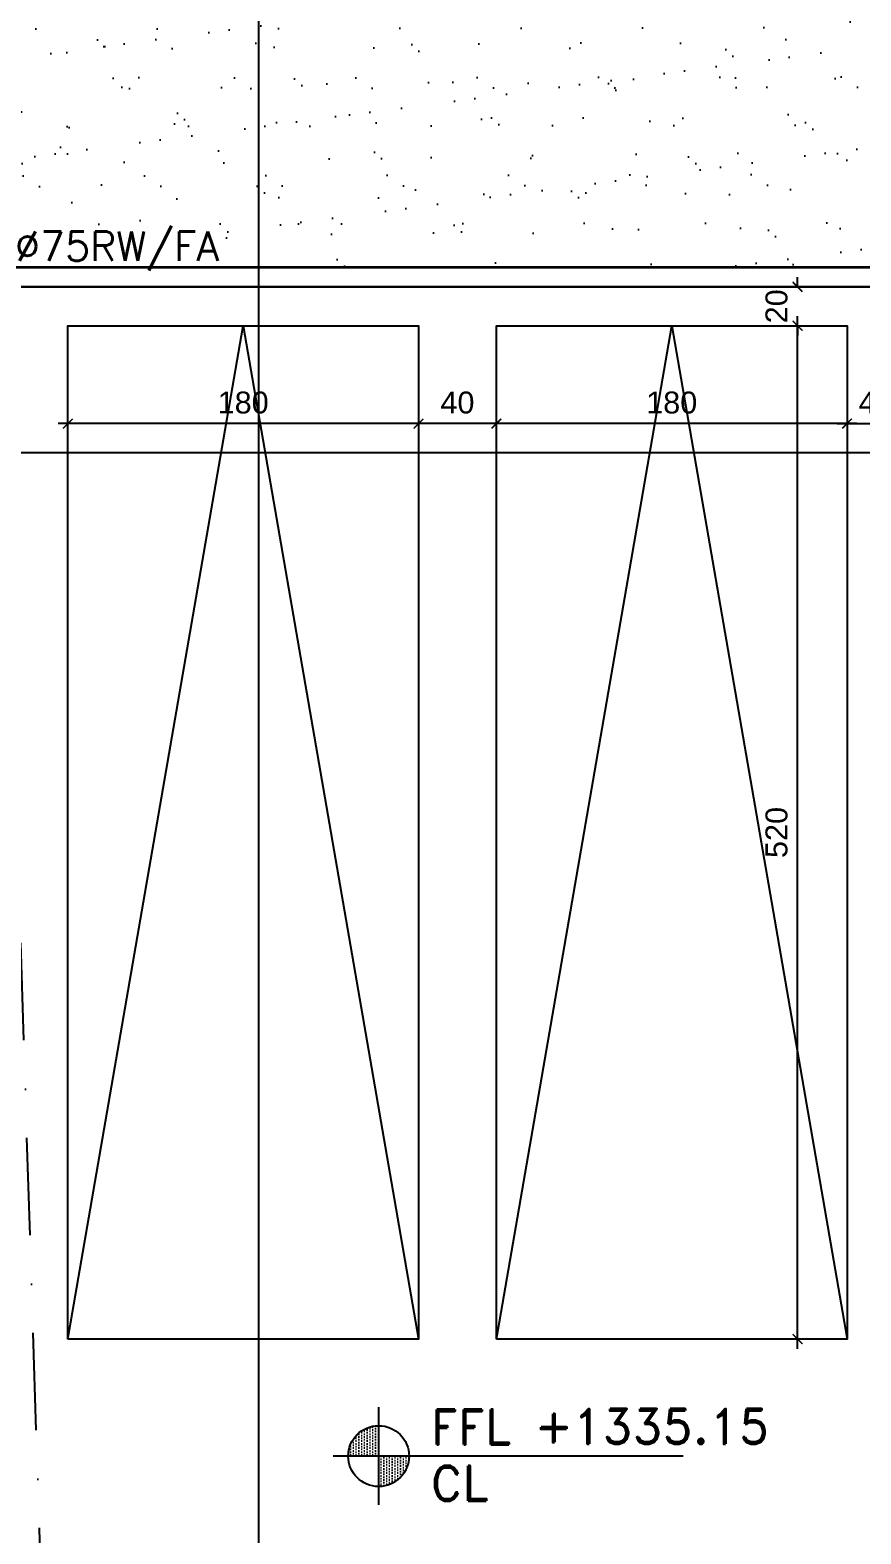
# Model space of a CAD drawing. Header units: centimetres. Extents: x 96271 to 179142, y 9855 to 112216.
# Drawn here: x 140540 to 140966, y 71600 to 72372 of the extents above; entities that cross this region are included whole.
import ezdxf
from ezdxf import colors
from ezdxf.entities.mleader import LeaderData, LeaderLine
from ezdxf.math import Vec2, Vec3

# ---------------------------------------------------------------- set-up
doc = ezdxf.new("R2010")
doc.units = ezdxf.units.CM
doc.header["$LTSCALE"] = 100
doc.header["$MEASUREMENT"] = 0
doc.header["$PDSIZE"] = 0.2
doc.linetypes.add('DASHDOT', pattern=[1, 0.5, -0.25, 0, -0.25])
doc.layers.get('0').update_dxf_attribs({"linetype": 'CONTINUOUS'})
doc.layers.get('DEFPOINTS').update_dxf_attribs({"linetype": 'CONTINUOUS'})
for name, color, linetype in [('A-Dim', 2, 'CONTINUOUS'), ('A-Setback', 3, 'DASHDOT'), ('A-Wall-Prht', 2, 'CONTINUOUS'), ('M-DR-RW', 30, 'CONTINUOUS'), ('M-DR-TXT', 80, 'CONTINUOUS'), ('plan-elevation level', 7, 'CONTINUOUS'), ('PLANTS', 75, 'CONTINUOUS')]:
    doc.layers.add(name, color=color, linetype=linetype)
doc.layers.add('A-Sect-Iden', color=191, linetype='CONTINUOUS', lineweight=25)
doc.styles.add('ROMAND', font='romand.shx', dxfattribs={"height": 10})
doc.styles.add('ROMANS', font='romans.shx')
doc.styles.get("Standard").update_dxf_attribs({"font": 'arial.ttf'})
doc.dimstyles.new('1-50', dxfattribs={"dimtxt": 11.25, "dimasz": 5, "dimexe": 5, "dimexo": 5, "dimgap": 5, "dimtad": 1, "dimdec": 1, "dimrnd": 0.5, "dimzin": 12, "dimdsep": 46, "dimtxsty": 'Standard', "dimblk": 'ARCHTICK', "dimcen": 0.09, "dimdle": 5, "dimadec": 0, "dimazin": 3, "dimtfac": 1, "dimtdec": 1, "dimtix": 1, "dimtofl": 0, "dimtmove": 1, "dimatfit": 3, "dimfxl": 5, "dimtolj": 1, "dimtzin": 0, "dimarcsym": 0})
pattern_1 = [(90, (894916.29, -703049.082), (14.2875, 7.14375), [0, -14.2875])]

# ---------------------------------------------------------------- blocks, each defined once
blk = doc.blocks.new('_ArchTick')
at = {"color": 0, "linetype": 'ByBlock', "const_width": 0.15}
blk.add_lwpolyline([(-0.5, -0.5), (0.5, 0.5)], dxfattribs=at)
blk = doc.blocks.new('*D132')
at = {"layer": 'A-Dim', "color": 0, "lineweight": -2, "transparency": 16777216}
blk.add_line((140954.3, 72170.09), (141006.8, 72170.09), dxfattribs=at)
at = {"layer": 'DEFPOINTS', "color": 0, "transparency": 16777216}
for p in [(140959.3, 72171.91), (141001.8, 72171.91), (141001.8, 72170.09)]:
    blk.add_point(p, dxfattribs=at)
at = {"layer": 'A-Dim', "color": 0, "lineweight": -2, "transparency": 16777216, "xscale": 5, "yscale": 5, "zscale": 5, "rotation": 180}
blk.add_blockref('_ArchTick', (140959.3, 72170.09), dxfattribs=at)
at = {"layer": 'A-Dim', "color": 0, "lineweight": -2, "transparency": 16777216, "xscale": 5, "yscale": 5, "zscale": 5}
blk.add_blockref('_ArchTick', (141001.8, 72170.09), dxfattribs=at)
at = {"layer": 'A-Dim', "color": 0, "transparency": 16777216, "insert": (140980.55, 72180.84), "char_height": 11.25, "attachment_point": 5}
blk.add_mtext('\\A1;42.5', dxfattribs=at)
blk = doc.blocks.new('*D133')
at = {"layer": 'A-Dim', "color": 0, "lineweight": -2, "transparency": 16777216}
blk.add_line((140964.3, 72170.09), (140774.3, 72170.09), dxfattribs=at)
at = {"layer": 'DEFPOINTS', "color": 0, "transparency": 16777216}
for p in [(140779.3, 72220.28), (140959.3, 72220.28), (140779.3, 72170.09)]:
    blk.add_point(p, dxfattribs=at)
at = {"layer": 'A-Dim', "color": 0, "lineweight": -2, "transparency": 16777216, "xscale": 5, "yscale": 5, "zscale": 5, "rotation": 180}
blk.add_blockref('_ArchTick', (140779.3, 72170.09), dxfattribs=at)
at = {"layer": 'A-Dim', "color": 0, "lineweight": -2, "transparency": 16777216, "xscale": 5, "yscale": 5, "zscale": 5}
blk.add_blockref('_ArchTick', (140959.3, 72170.09), dxfattribs=at)
at = {"layer": 'A-Dim', "color": 0, "transparency": 16777216, "insert": (140869.3, 72180.84), "char_height": 11.25, "attachment_point": 5}
blk.add_mtext('\\A1;180', dxfattribs=at)
blk = doc.blocks.new('*D134')
at = {"layer": 'A-Dim', "color": 0, "lineweight": -2, "transparency": 16777216}
blk.add_line((140784.3, 72170.09), (140734.3, 72170.09), dxfattribs=at)
at = {"layer": 'DEFPOINTS', "color": 0, "transparency": 16777216}
for p in [(140739.3, 72220.28), (140779.3, 72220.28), (140739.3, 72170.09)]:
    blk.add_point(p, dxfattribs=at)
at = {"layer": 'A-Dim', "color": 0, "lineweight": -2, "transparency": 16777216, "xscale": 5, "yscale": 5, "zscale": 5, "rotation": 180}
blk.add_blockref('_ArchTick', (140739.3, 72170.09), dxfattribs=at)
at = {"layer": 'A-Dim', "color": 0, "lineweight": -2, "transparency": 16777216, "xscale": 5, "yscale": 5, "zscale": 5}
blk.add_blockref('_ArchTick', (140779.3, 72170.09), dxfattribs=at)
at = {"layer": 'A-Dim', "color": 0, "transparency": 16777216, "insert": (140759.3, 72180.84), "char_height": 11.25, "attachment_point": 5}
blk.add_mtext('\\A1;40', dxfattribs=at)
blk = doc.blocks.new('*D135')
at = {"layer": 'A-Dim', "color": 0, "lineweight": -2, "transparency": 16777216}
blk.add_line((140744.3, 72170.09), (140554.3, 72170.09), dxfattribs=at)
at = {"layer": 'DEFPOINTS', "color": 0, "transparency": 16777216}
for p in [(140559.3, 72220.28), (140739.3, 72220.28), (140559.3, 72170.09)]:
    blk.add_point(p, dxfattribs=at)
at = {"layer": 'A-Dim', "color": 0, "lineweight": -2, "transparency": 16777216, "xscale": 5, "yscale": 5, "zscale": 5, "rotation": 180}
blk.add_blockref('_ArchTick', (140559.3, 72170.09), dxfattribs=at)
at = {"layer": 'A-Dim', "color": 0, "lineweight": -2, "transparency": 16777216, "xscale": 5, "yscale": 5, "zscale": 5}
blk.add_blockref('_ArchTick', (140739.3, 72170.09), dxfattribs=at)
at = {"layer": 'A-Dim', "color": 0, "transparency": 16777216, "insert": (140649.3, 72180.84), "char_height": 11.25, "attachment_point": 5}
blk.add_mtext('\\A1;180', dxfattribs=at)
blk = doc.blocks.new('*D136')
at = {"layer": 'A-Dim', "color": 0, "lineweight": -2, "transparency": 16777216}
blk.add_line((140933.89, 71695.28), (140933.89, 72225.28), dxfattribs=at)
at = {"layer": 'DEFPOINTS', "color": 0, "transparency": 16777216}
for p in [(140933.89, 72220.28), (140959.3, 72220.28), (140959.3, 71700.28)]:
    blk.add_point(p, dxfattribs=at)
at = {"layer": 'A-Dim', "color": 0, "lineweight": -2, "transparency": 16777216, "xscale": 5, "yscale": 5, "zscale": 5}
for p, rotation in [((140933.89, 72220.28), 90), ((140933.89, 71700.28), 270)]:
    blk.add_blockref('_ArchTick', p, dxfattribs=dict(at, rotation=rotation))
at = {"layer": 'A-Dim', "color": 0, "transparency": 16777216, "insert": (140923.14, 71960.28), "char_height": 11.25, "attachment_point": 5, "rotation": 90}
blk.add_mtext('\\A1;520', dxfattribs=at)
blk = doc.blocks.new('*D137')
at = {"layer": 'A-Dim', "color": 0, "lineweight": -2, "transparency": 16777216}
for p, q in [((140933.89, 72240.28), (140933.89, 72245.28)), ((140933.89, 72220.28), (140933.89, 72215.28))]:
    blk.add_line(p, q, dxfattribs=at)
at = {"layer": 'DEFPOINTS', "color": 0, "transparency": 16777216}
for p in [(140933.89, 72240.28), (140959.3, 72240.28), (140959.3, 72220.28)]:
    blk.add_point(p, dxfattribs=at)
at = {"layer": 'A-Dim', "color": 0, "lineweight": -2, "transparency": 16777216, "xscale": 5, "yscale": 5, "zscale": 5}
for p, rotation in [((140933.89, 72240.28), 270), ((140933.89, 72220.28), 90)]:
    blk.add_blockref('_ArchTick', p, dxfattribs=dict(at, rotation=rotation))
at = {"layer": 'A-Dim', "color": 0, "transparency": 16777216, "insert": (140923.14, 72230.28), "char_height": 11.25, "attachment_point": 5, "rotation": 90}
blk.add_mtext('\\A1;20', dxfattribs=at)
blk = doc.blocks.new('CL-FFL-PLAN')
at = {"layer": 'plan-elevation level'}
h = blk.add_hatch(dxfattribs=at)
h.set_pattern_fill('DOTS', color=232, scale=9, angle=90, style=0)
h.set_pattern_definition(pattern_1)
h.paths.add_polyline_path([(-1228.6, 206.6), (-1228.6, 50.3), (-1384.9, 50.3, -0.414214)])
h = blk.add_hatch(dxfattribs=at)
h.set_pattern_fill('DOTS', color=232, scale=9, angle=90, style=0)
h.set_pattern_definition(pattern_1)
h.paths.add_polyline_path([(-1228.6, 50.3), (-1072.2, 50.3, -0.414214), (-1228.6, -106.1)])
at = {"layer": 'plan-elevation level', "color": 7, "ltscale": 111}
for p, q in [((-1228.6, 301), (-1228.6, -200.5)), ((336.9, 50.3), (-1462.7, 50.3))]:
    blk.add_line(p, q, dxfattribs=at)
blk.add_circle((-1228.6, 50.3), 156.3, dxfattribs=at)
at = {"layer": 'plan-elevation level', "color": 111, "ltscale": 111, "style": 'ROMAND'}
for s, p in [('FFL', (-960.4, 110.5)), ('CL', (-960.4, -179.7))]:
    blk.add_text(s, height=180, dxfattribs=at).set_placement(p)
for tag, p in [('FFL', (-424, 112.5)), ('CL', (-417.5, -180.3))]:
    blk.add_attdef(tag, p, '', height=180, dxfattribs=at)

msp = doc.modelspace()

# ---------------------------------------------------------------- hatches: boundary and pattern name
at = {"layer": 'PLANTS'}
h = msp.add_hatch(dxfattribs=at)
h.set_pattern_fill('AR-SAND', color=256, scale=20)
h.set_pattern_definition([(37.5, (149598.387, 77124.25), (-1.25987, 38.53648), [0, -30.4, 0, -34, 0, -32.5]), (7.5, (149598.387, 77124.25), (35.39553, 56.44292), [0, -16.4, 0, -27.4, 0, -10.5]), (327.5, (149573.787, 77124.25), (62.28284, 0.11318), [0, -10, 0, -36, 0, -47]), (317.5, (149573.787, 77124.25), (60.12253, 17.5535), [0, -5, 0, -23.6, 0, -27])])
h.paths.add_polyline_path([(140486.559, 72810.533), (140486.559, 72610.533), (140506.553, 72610.533), (140506.553, 72250.486), (140999.296, 72250.486), (140987.826, 72610.533), (140981.454, 72810.533)])

# ---------------------------------------------------------------- linework, layer by layer
for points in [[(140559.303, 71700.283), (140559.303, 72220.283), (140739.303, 72220.283), (140739.303, 71700.283)], [(140779.303, 71700.283), (140779.303, 72220.283), (140959.303, 72220.283), (140959.303, 71700.283)]]:
    msp.add_lwpolyline(points, close=True)
for points in [[(140559.303, 71700.283), (140649.303, 72220.283), (140739.303, 71700.283)], [(140779.303, 71700.283), (140869.303, 72220.283), (140959.303, 71700.283)]]:
    msp.add_lwpolyline(points)
at = {"layer": 'A-Sect-Iden'}
msp.add_line((136383.148, 72155.286), (141114.439, 72155.286), dxfattribs=at)
at = {"layer": 'A-Setback'}
msp.add_lwpolyline([(140559.009, 71153.336), (140410.95, 75800.674), (139618.405, 76606.045), (139624.608, 76644.996), (138745.22, 76680.475), (137970.463, 76711.734), (137582.107, 76353.135), (137469.619, 70671.512), (137649.878, 70654.841), (139847.419, 71155.283)], close=True, dxfattribs=at)
at = {"layer": 'A-Wall-Prht'}
for p, q in [((140506.553, 72250.486), (140999.296, 72250.486)), ((140506.559, 72250.283), (140999.303, 72250.283)), ((140506.553, 72240.486), (140999.296, 72240.486)), ((140506.559, 72240.283), (140999.303, 72240.283))]:
    msp.add_line(p, q, dxfattribs=at)
at = {"layer": 'M-DR-RW'}
msp.add_line((140657.114, 72459.9), (140657.114, 71449.9), dxfattribs=at)

# ---------------------------------------------------------------- block references
at = {"layer": 'plan-elevation level'}
ref = msp.add_blockref('CL-FFL-PLAN', (140841.496, 71635.248), dxfattribs=dict(at, xscale=0.09982510700227937, yscale=0.09982510700227937, zscale=0.09982510700227937))
ref.add_attrib('FFL', '+1335.15', (140799.173, 71646.481), dxfattribs={"layer": '0', "color": 111, "ltscale": 111, "height": 17.9685, "style": 'ROMAND'})

# ---------------------------------------------------------------- dimensions: what is measured, and where the dimension line sits
at = {"layer": 'A-Dim'}
for p1, p2, distance, picture, middle in [((140959.303, 72220.283), (140959.303, 72240.283), 25.414, '*D137', (140923.145, 72230.283)), ((140959.303, 71700.283), (140959.303, 72220.283), 25.414, '*D136', (140923.145, 71960.283)), ((140739.303, 72220.283), (140559.303, 72220.283), 50.19, '*D135', (140649.303, 72180.836)), ((140779.303, 72220.283), (140739.303, 72220.283), 50.19, '*D134', (140759.303, 72180.836)), ((140959.303, 72220.283), (140779.303, 72220.283), 50.19, '*D133', (140869.303, 72180.836)), ((140959.303, 72171.915), (141001.8, 72171.915), -1.822, '*D132', (140980.551, 72180.836))]:
    dim = msp.add_aligned_dim(p1=p1, p2=p2, distance=distance, dimstyle='1-50', override={"dimse1": 1, "dimse2": 1}, dxfattribs=at)
    dim.commit()
    dim.dimension.update_dxf_attribs({"geometry": picture, "text_midpoint": middle})

# ---------------------------------------------------------------- leaders
at = {"layer": 'M-DR-TXT', "ltscale": 0.1}
ml = msp.add_multileader_mtext('Standard', dxfattribs=at)
ml.set_content('%%C75RW/FA', color=256, style='ROMANS')
ml.set_leader_properties()
ml.build(insert=Vec2(0, 0))
ml.multileader.update_dxf_attribs({"dogleg_length": 18, "arrow_head_size": 12})
ctx = ml.context
ctx.base_point, ctx.char_height, ctx.arrow_head_size, ctx.landing_gap_size, ctx.plane_origin = Vec3(140520.156, 72258.64), 15, 12, 12, Vec3(140430.899, 72259.873)
notes = []
notes.append((ctx, [(0, (1, 1, 0), (140502.156, 72258.64), (1, 0), 18, [(0, [(140474.646, 72336.744)], 0, [])])]))
ctx.mtext.insert, ctx.mtext.width, ctx.mtext.flow_direction = Vec3(140532.156, 72268.64), 155.42653, 5
for ctx, leaders in notes:
    for number, flags, end, landing, length, lines in leaders:
        leader = LeaderData()
        leader.index, (leader.has_last_leader_line, leader.has_dogleg_vector, leader.attachment_direction) = number, flags
        leader.last_leader_point, leader.dogleg_vector, leader.dogleg_length = Vec3(end), Vec3(landing), length
        for number, points, colour, breaks in lines:
            line = LeaderLine()
            line.index, line.vertices, line.color, line.breaks = number, Vec3.list(points), colors.encode_raw_color(colour), breaks
            leader.lines.append(line)
        ctx.leaders.append(leader)

doc.saveas('drawing.dxf')
